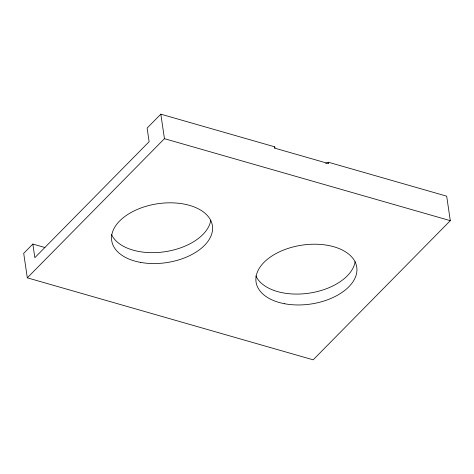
<?xml version="1.0" encoding="UTF-8"?>
<svg xmlns="http://www.w3.org/2000/svg" width="474" height="474" viewBox="0 0 474 474"><rect width="100%" height="100%" fill="white"/><g stroke="black" fill="none" stroke-linecap="round" stroke-linejoin="round"><path stroke-width="0.71" d="M44.923 247.517L32.842 244.051L23.7 253.329L27.32 277.829L313.172 359.831L450.3 220.671L446.68 196.171L328.423 162.244L325.679 163.364M328.423 162.244L328.624 163.607L274.944 148.208L274.742 146.845L160.828 114.169L147.118 128.087L149.126 141.702L34.851 257.666L32.842 244.051M27.32 277.829L164.448 138.675L160.828 114.169M164.448 138.675L450.3 220.671M274.742 146.845L274.778 148.315M355.121 261.654A50.902 29.773 -8.4 0 1 308.888 293.199A50.902 29.773 -8.4 0 1 255.901 275.992M210.782 220.25A50.902 29.773 -8.4 0 1 164.543 251.789A50.902 29.773 -8.4 0 1 111.556 234.589M140.417 262.371A50.902 29.773 -8.4 0 0 212.441 225.908A50.902 29.773 -8.4 0 0 133.342 211.286A50.902 29.773 -8.4 0 0 140.417 262.371M284.761 303.775A50.902 29.773 -8.4 0 0 356.786 267.312A50.902 29.773 -8.4 0 0 277.681 252.689A50.902 29.773 -8.4 0 0 284.761 303.775"/></g></svg>
